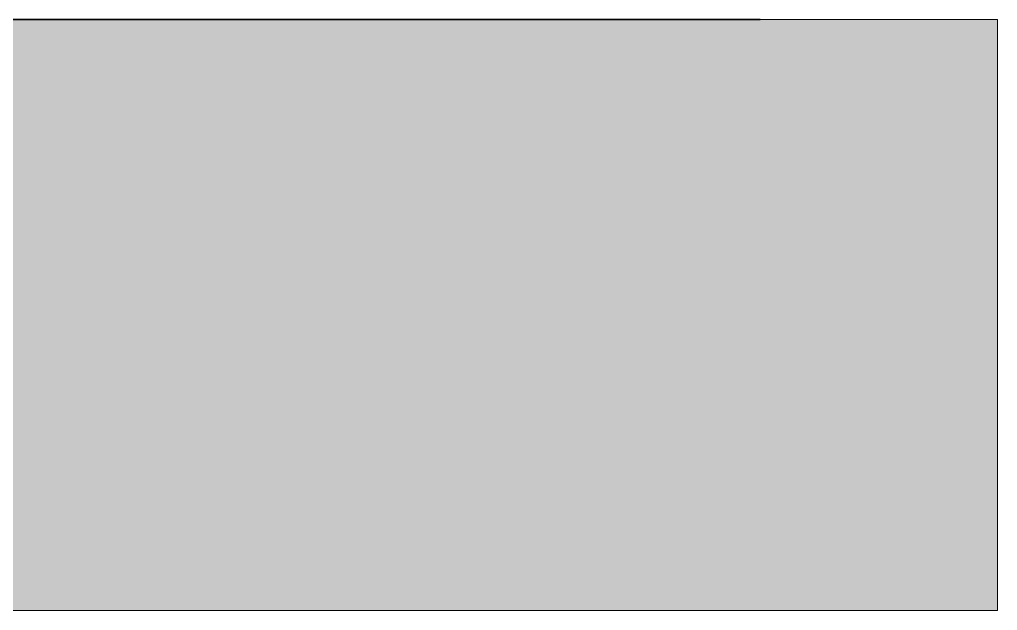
# Model space of a CAD drawing. Header units: millimetres. Extents: x 18162 to 7085488, y 72188 to 247925.
# Drawn here: x 4285044 to 4334525, y 72524 to 102403 of the extents above; entities that cross this region are included whole.
import ezdxf

# ---------------------------------------------------------------- set-up
doc = ezdxf.new("R2010")
doc.units = ezdxf.units.MM
doc.header["$MEASUREMENT"] = 0
doc.layers.add('Drawing & Figure', color=7, linetype='Continuous')

msp = doc.modelspace()

# ---------------------------------------------------------------- hatches: boundary and pattern name
at = {"linetype": 'Continuous', "lineweight": 13}
h = msp.add_hatch(dxfattribs=at)
h.set_pattern_fill('Earth_0003', color=254, style=0, pattern_type=2)
h.set_pattern_definition([(45, (4294986.6, 104752.7), (-413.6575, 413.6575), []), (45, (4294848.7, 104890.6), (-827.315, 827.315), []), (45, (4294710.8, 105028.5), (-827.315, 827.315), []), (135, (4294572.92, 105166.36), (137.88582, 137.88582), [585, -585])])
h.paths.add_polyline_path([(4169933.2, 102402.7), (4169933.2, 72524.1), (4334524.9, 72524.1), (4334524.9, 102402.7), (4280613.1, 102402.7), (4276913.1, 98702.7), (4275213.1, 98702.7), (4243013.1, 98702.7), (4242913.1, 98702.7), (4240913.1, 98702.7), (4237213.1, 102402.7)])

# ---------------------------------------------------------------- linework, layer by layer
at = {"color": 7, "linetype": 'Continuous', "lineweight": 13, "flags": 128}
msp.add_lwpolyline([(4169933.2, 102402.7), (4169933.2, 72524.1), (4334524.9, 72524.1), (4334524.9, 102402.7), (4280613.1, 102402.7), (4276913.1, 98702.7), (4275213.1, 98702.7), (4243013.1, 98702.7), (4242913.1, 98702.7), (4240913.1, 98702.7), (4237213.1, 102402.7)], close=True, dxfattribs=at)
at = {"layer": 'Drawing & Figure', "color": 7, "linetype": 'Continuous', "lineweight": 35}
msp.add_lwpolyline([(4322518.7, 102402.7), (4274433.1, 102402.7)], dxfattribs=at)

doc.saveas('drawing.dxf')
